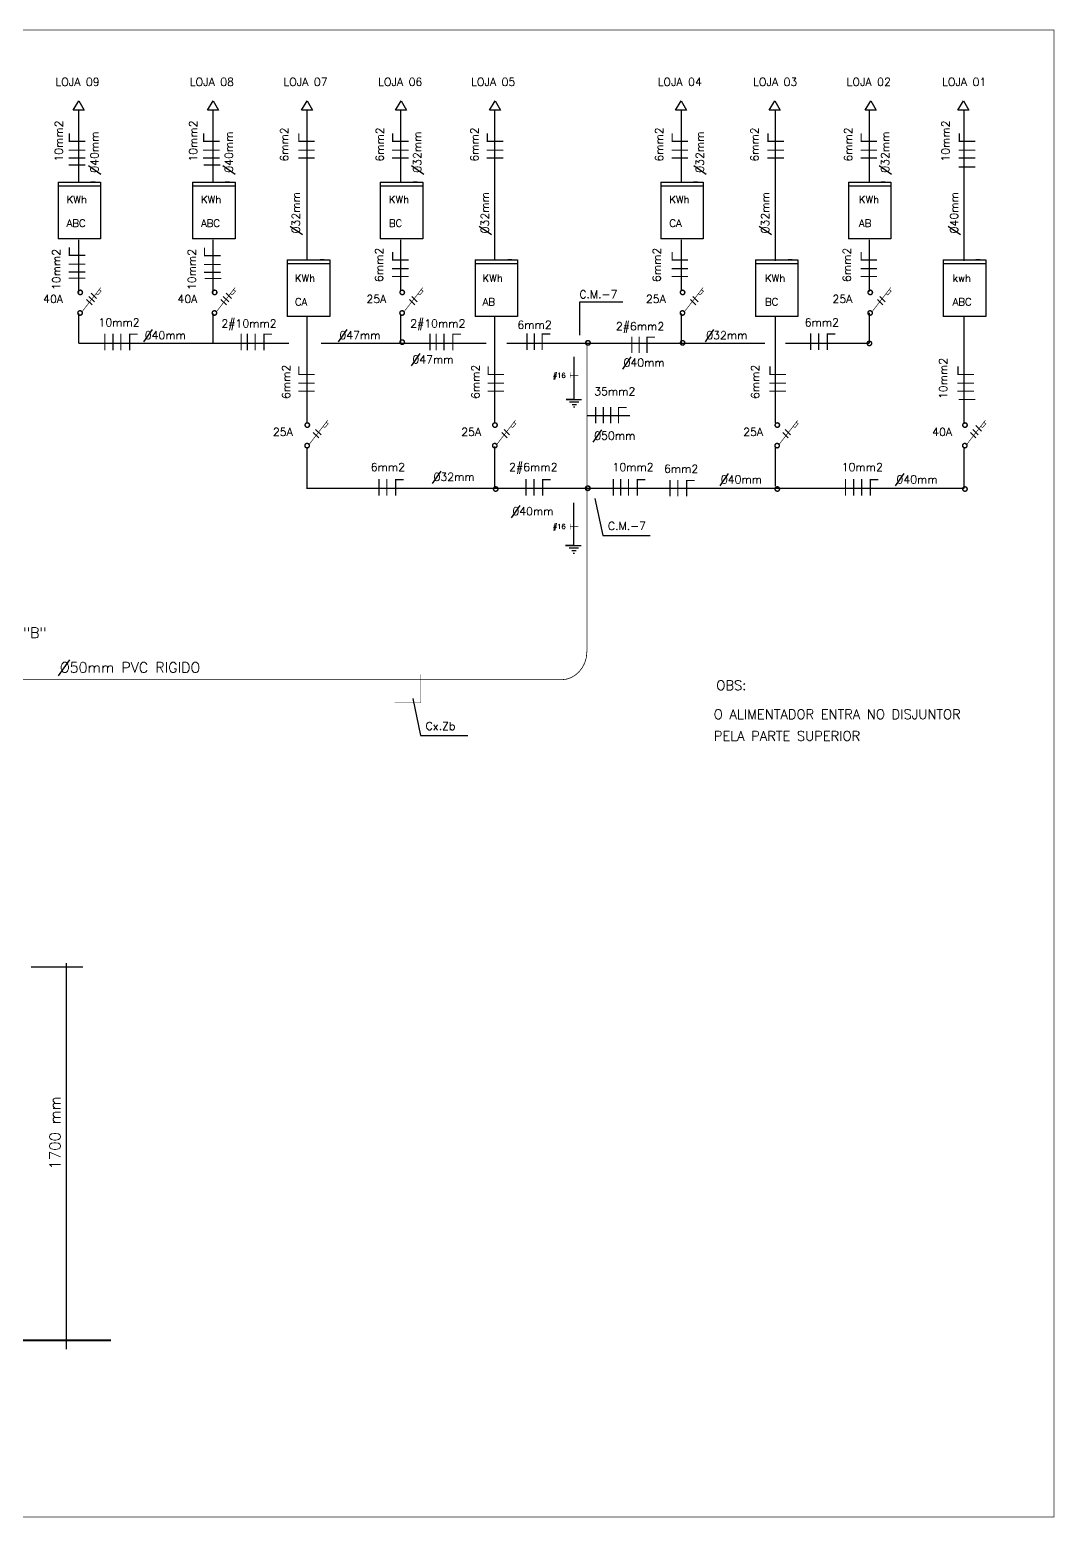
# Model space of a CAD drawing. Extents: x 0 to 0.535, y 0 to 0.271.
# Drawn here: x 0.3485 to 0.5355, y -0.0001 to 0.2713 of the extents above; entities that cross this region are included whole.
import ezdxf

# ---------------------------------------------------------------- set-up
doc = ezdxf.new("R2010")
doc.units = 0
doc.header["$LTSCALE"] = 100
doc.header["$MEASUREMENT"] = 0
doc.linetypes.add('DASHED', pattern=[0.75, 0.5, -0.25])
doc.layers.get('0').update_dxf_attribs({"linetype": 'CONTINUOUS'})
doc.layers.add('MEDICAO', color=7, linetype='CONTINUOUS')
doc.styles.add('ROMANS', font='ROMANS', dxfattribs={"height": 100})

# ---------------------------------------------------------------- blocks, each defined once
blk = doc.blocks.new('NEUTRO')
at = {"const_width": 0.3}
for points in [[(0.15, 2.1), (0.15, -2.1)], [(0.2, 1.95), (2.2, 1.95)]]:
    blk.add_lwpolyline(points, dxfattribs=at)
at = {"style": 'ROMANS'}
blk.add_attdef('C', (0.04, 2.98), '', height=2, dxfattribs=at)
blk = doc.blocks.new('2FASE')
at = {"const_width": 0.3}
for points in [[(0.15, 2.1), (0.15, -2.1)], [(2.15, 2.1), (2.15, -2.1)]]:
    blk.add_lwpolyline(points, dxfattribs=at)
blk.add_attdef('C', (0.5, 2.8), '', height=2)
blk = doc.blocks.new('FAFAFANE')
at = {"const_width": 0.3}
for points in [[(0.15, 2.1), (0.15, -2.1)], [(2.1, 2.1), (2.1, -2.1)], [(3.95, 2.1), (3.95, -2.1)], [(5.95, 2.1), (5.95, -2.1)], [(6.05, 1.95), (8, 1.95)]]:
    blk.add_lwpolyline(points, dxfattribs=at)
for tag, p in [('C', (2.1, 2.4)), ('B', (2.85, -5))]:
    blk.add_attdef(tag, p, '', height=2)

msp = doc.modelspace()

# ---------------------------------------------------------------- linework, layer by layer
at = {"layer": 'MEDICAO'}
for p, q in [((0.35644, 0.25662), (0.35747, 0.25831)), ((0.35747, 0.25831), (0.35844, 0.25662)), ((0.38095, 0.25662), (0.38198, 0.25831)), ((0.38198, 0.25831), (0.38295, 0.25662)), ((0.39811, 0.25662), (0.39913, 0.25831)), ((0.39913, 0.25831), (0.40011, 0.25662)), ((0.41527, 0.25662), (0.41629, 0.25831)), ((0.41629, 0.25831), (0.41727, 0.25662)), ((0.43242, 0.25662), (0.43345, 0.25831)), ((0.43345, 0.25831), (0.43442, 0.25662)), ((0.46636, 0.25662), (0.46738, 0.25831)), ((0.46738, 0.25831), (0.46835, 0.25662)), ((0.48346, 0.25662), (0.48448, 0.25831)), ((0.48448, 0.25831), (0.48545, 0.25662)), ((0.50094, 0.25662), (0.50196, 0.25831)), ((0.50196, 0.25831), (0.50294, 0.25662)), ((0.51785, 0.25662), (0.51887, 0.25831)), ((0.51887, 0.25831), (0.51984, 0.25662)), ((0.35844, 0.25662), (0.35644, 0.25662)), ((0.35747, 0.24333), (0.35747, 0.25661)), ((0.38295, 0.25662), (0.38095, 0.25662)), ((0.38198, 0.24333), (0.38198, 0.25661)), ((0.40011, 0.25662), (0.39811, 0.25662)), ((0.39912, 0.22934), (0.39912, 0.25661)), ((0.41727, 0.25662), (0.41527, 0.25662)), ((0.41626, 0.24333), (0.41626, 0.25661)), ((0.43442, 0.25662), (0.43242, 0.25662)), ((0.43341, 0.22934), (0.43341, 0.25661)), ((0.46835, 0.25662), (0.46636, 0.25662)), ((0.46744, 0.24333), (0.46744, 0.25661)), ((0.48545, 0.25662), (0.48346, 0.25662)), ((0.48458, 0.22913), (0.48458, 0.25661)), ((0.50294, 0.25662), (0.50094, 0.25662)), ((0.50172, 0.24333), (0.50172, 0.25661)), ((0.51984, 0.25662), (0.51785, 0.25662)), ((0.51899, 0.22913), (0.51899, 0.25661)), ((0.35928, 0.24655), (0.36152, 0.24497)), ((0.38379, 0.24655), (0.38604, 0.24497)), ((0.41816, 0.24655), (0.42041, 0.24497)), ((0.46971, 0.24655), (0.47196, 0.24497)), ((0.50352, 0.24655), (0.50577, 0.24497)), ((0.35372, 0.24348), (0.35372, 0.23315)), ((0.35372, 0.24348), (0.36147, 0.24348)), ((0.35372, 0.24282), (0.36142, 0.24282)), ((0.36044, 0.24348), (0.3597, 0.24348)), ((0.36147, 0.24348), (0.36147, 0.23315)), ((0.37824, 0.24348), (0.38599, 0.24348)), ((0.37824, 0.24348), (0.37824, 0.23315)), ((0.37824, 0.24282), (0.38594, 0.24282)), ((0.38495, 0.24348), (0.38421, 0.24348)), ((0.38599, 0.24348), (0.38599, 0.23315)), ((0.41249, 0.24348), (0.42024, 0.24348)), ((0.41249, 0.24348), (0.41249, 0.23315)), ((0.41249, 0.24282), (0.42019, 0.24282)), ((0.4192, 0.24348), (0.41846, 0.24348)), ((0.42024, 0.24348), (0.42024, 0.23315)), ((0.46365, 0.24348), (0.46365, 0.23315)), ((0.46365, 0.24348), (0.4714, 0.24348)), ((0.46365, 0.24282), (0.47136, 0.24282)), ((0.47037, 0.24348), (0.46963, 0.24348)), ((0.4714, 0.24348), (0.4714, 0.23315)), ((0.49791, 0.24348), (0.49791, 0.23315)), ((0.49791, 0.24348), (0.50566, 0.24348)), ((0.49791, 0.24282), (0.50561, 0.24282)), ((0.50462, 0.24348), (0.50388, 0.24348)), ((0.50566, 0.24348), (0.50566, 0.23315)), ((0.39603, 0.23548), (0.39828, 0.23391)), ((0.43052, 0.23548), (0.43276, 0.23391)), ((0.48162, 0.23548), (0.48387, 0.23391)), ((0.5161, 0.23548), (0.51835, 0.23391)), ((0.36147, 0.23315), (0.35372, 0.23315)), ((0.35747, 0.22335), (0.35747, 0.23296)), ((0.38599, 0.23315), (0.37824, 0.23315)), ((0.38198, 0.22335), (0.38198, 0.23296)), ((0.42024, 0.23315), (0.41249, 0.23315)), ((0.41626, 0.22381), (0.41626, 0.23296)), ((0.4714, 0.23315), (0.46365, 0.23315)), ((0.46744, 0.22381), (0.46744, 0.23296)), ((0.50566, 0.23315), (0.49791, 0.23315)), ((0.50172, 0.22351), (0.50172, 0.23296)), ((0.39552, 0.22931), (0.40327, 0.22931)), ((0.39552, 0.22931), (0.39552, 0.21898)), ((0.39552, 0.22865), (0.40323, 0.22865)), ((0.40224, 0.22932), (0.4015, 0.22932)), ((0.40327, 0.22931), (0.40327, 0.21898)), ((0.42978, 0.22931), (0.43753, 0.22931)), ((0.42978, 0.22931), (0.42978, 0.21898)), ((0.42978, 0.22865), (0.43748, 0.22865)), ((0.43649, 0.22932), (0.43575, 0.22932)), ((0.43753, 0.22931), (0.43753, 0.21898)), ((0.48094, 0.22931), (0.48869, 0.22931)), ((0.48094, 0.22931), (0.48094, 0.21898)), ((0.48094, 0.22865), (0.48864, 0.22865)), ((0.48766, 0.22932), (0.48692, 0.22932)), ((0.48869, 0.22931), (0.48869, 0.21898)), ((0.5152, 0.22931), (0.52295, 0.22931)), ((0.5152, 0.22931), (0.5152, 0.21898)), ((0.5152, 0.22865), (0.5229, 0.22865)), ((0.52191, 0.22932), (0.52117, 0.22932)), ((0.52295, 0.22931), (0.52295, 0.21898)), ((0.35933, 0.22265), (0.36032, 0.22167)), ((0.35973, 0.22326), (0.36071, 0.22228)), ((0.38385, 0.22265), (0.38483, 0.22167)), ((0.38439, 0.22325), (0.38537, 0.22227)), ((0.41824, 0.22265), (0.41923, 0.22167)), ((0.46949, 0.22265), (0.47047, 0.22167)), ((0.50361, 0.22265), (0.50459, 0.22167)), ((0.35891, 0.22209), (0.3599, 0.22111)), ((0.38342, 0.22209), (0.38441, 0.22111)), ((0.41782, 0.22209), (0.41881, 0.22111)), ((0.46907, 0.22209), (0.47005, 0.22111)), ((0.50319, 0.22209), (0.50417, 0.22111)), ((0.35747, 0.21414), (0.35747, 0.21951)), ((0.38198, 0.21414), (0.38198, 0.21951)), ((0.40327, 0.21898), (0.39552, 0.21898)), ((0.39912, 0.19958), (0.39912, 0.21911)), ((0.41626, 0.21395), (0.41626, 0.21937)), ((0.43753, 0.21898), (0.42978, 0.21898)), ((0.43341, 0.19958), (0.43341, 0.21911)), ((0.46744, 0.21395), (0.46744, 0.21951)), ((0.48869, 0.21898), (0.48094, 0.21898)), ((0.48458, 0.19958), (0.48458, 0.21911)), ((0.50172, 0.21414), (0.50172, 0.21967)), ((0.52295, 0.21898), (0.5152, 0.21898)), ((0.51899, 0.19941), (0.51899, 0.21911)), ((0.37086, 0.21661), (0.36929, 0.21437)), ((0.40637, 0.21661), (0.40479, 0.21437)), ((0.47331, 0.21661), (0.47174, 0.21437)), ((0.35747, 0.21414), (0.36669, 0.21414)), ((0.36661, 0.21414), (0.38255, 0.21414)), ((0.38198, 0.21414), (0.39581, 0.21414)), ((0.40169, 0.21414), (0.43179, 0.21414)), ((0.4197, 0.21223), (0.41812, 0.20999)), ((0.43557, 0.21414), (0.48263, 0.21414)), ((0.48641, 0.21414), (0.50165, 0.21414)), ((0.50138, 0.21414), (0.50169, 0.21414)), ((0.45822, 0.21163), (0.45665, 0.20938)), ((0.45028, 0.20089), (0.45803, 0.20089)), ((0.40069, 0.19836), (0.40168, 0.19738)), ((0.43509, 0.19836), (0.43607, 0.19738)), ((0.45287, 0.19831), (0.45129, 0.19606)), ((0.48634, 0.19836), (0.48732, 0.19738)), ((0.5206, 0.19836), (0.52158, 0.19738)), ((0.52117, 0.19908), (0.52215, 0.19809)), ((0.40027, 0.1978), (0.40126, 0.19682)), ((0.43467, 0.1978), (0.43565, 0.19682)), ((0.48592, 0.1978), (0.4869, 0.19682)), ((0.52017, 0.1978), (0.52116, 0.19682)), ((0.39912, 0.18768), (0.39912, 0.19514)), ((0.43341, 0.18765), (0.43341, 0.19527)), ((0.48458, 0.188), (0.48458, 0.19527)), ((0.51899, 0.18768), (0.51899, 0.19497)), ((0.42355, 0.19078), (0.42198, 0.18853)), ((0.47598, 0.19033), (0.47441, 0.18808)), ((0.50802, 0.19033), (0.50644, 0.18808)), ((0.39903, 0.18768), (0.51899, 0.18768)), ((0.39912, 0.18768), (0.48468, 0.18768)), ((0.43794, 0.18452), (0.43637, 0.18228)), ((0.35578, 0.15634), (0.35374, 0.15342)), ((0.35516, 0.10104), (0.35516, 0.03061)), ((0.34876, 0.10038), (0.35823, 0.10038))]:
    msp.add_line(p, q, dxfattribs=at)
at = {"layer": 'MEDICAO', "linetype": 'Continuous'}
for p, q in [((0.45673, 0.22161), (0.44882, 0.22161)), ((0.44882, 0.22161), (0.44882, 0.21555)), ((0.45166, 0.18579), (0.4531, 0.17902)), ((0.4531, 0.17902), (0.46175, 0.17902)), ((0.4184, 0.14929), (0.41984, 0.14252)), ((0.41984, 0.14252), (0.42849, 0.14252))]:
    msp.add_line(p, q, dxfattribs=at)
at = {"layer": 'MEDICAO', "linetype": 'DASHED'}
for p, q in [((0.44782, 0.21161), (0.44782, 0.20385)), ((0.44782, 0.20385), (0.44638, 0.20385)), ((0.44638, 0.20385), (0.4492, 0.20385)), ((0.44704, 0.2034), (0.44872, 0.2034)), ((0.44749, 0.20292), (0.4483, 0.20292)), ((0.44776, 0.20247), (0.448, 0.20247)), ((0.44775, 0.18496), (0.44775, 0.1772)), ((0.44631, 0.1772), (0.44912, 0.1772)), ((0.44775, 0.1772), (0.44631, 0.1772)), ((0.44697, 0.17675), (0.44865, 0.17675)), ((0.44742, 0.17627), (0.44823, 0.17627)), ((0.44769, 0.17582), (0.44793, 0.17582))]:
    msp.add_line(p, q, dxfattribs=at)
at = {"layer": 'MEDICAO', "linetype": 'Continuous', "const_width": 0.0001}
msp.add_lwpolyline([(0, 0.27123), (0, 0), (0.5354, 0), (0.5354, 0.27123), (0, 0.27123)], dxfattribs=at)
at = {"layer": 'MEDICAO'}
for points, const_width in [([(0.35564, 0.24661), (0.35866, 0.24661)], 0.000216), ([(0.38028, 0.24661), (0.3833, 0.24661)], 0.000216), ([(0.51803, 0.24626), (0.52105, 0.24626)], 0.000216), ([(0.35564, 0.22598), (0.35866, 0.22598)], 0.000216), ([(0.38044, 0.2259), (0.38346, 0.2259)], 0.000216), ([(0.35807, 0.21984), (0.36149, 0.22425), (0.36118, 0.22387), (0.36155, 0.2236), (0.36098, 0.22292), (0.36063, 0.22312)], 0.000112), ([(0.38259, 0.21984), (0.386, 0.22425), (0.38569, 0.22387), (0.38607, 0.2236), (0.38549, 0.22292), (0.38514, 0.22312)], 0.000112), ([(0.41682, 0.21984), (0.42024, 0.22425), (0.41993, 0.22387), (0.4203, 0.2236), (0.41973, 0.22292), (0.41938, 0.22312)], 0.000112), ([(0.46797, 0.21984), (0.47139, 0.22425), (0.47108, 0.22387), (0.47145, 0.2236), (0.47088, 0.22292), (0.47053, 0.22312)], 0.000112), ([(0.50221, 0.21984), (0.50562, 0.22425), (0.50532, 0.22387), (0.50569, 0.2236), (0.50511, 0.22292), (0.50477, 0.22312)], 0.000112), ([(0.36223, 0.21584), (0.36223, 0.21283)], 0.000216), ([(0.3871, 0.21584), (0.3871, 0.21283)], 0.000216), ([(0.42155, 0.21584), (0.42155, 0.21283)], 0.000216), ([(0.43926, 0.21588), (0.43926, 0.21286)], 0.000216), ([(0.44059, 0.21588), (0.44059, 0.21286)], 0.000216), ([(0.44203, 0.21588), (0.44203, 0.21286)], 0.000216), ([(0.4421, 0.21577), (0.4435, 0.21577)], 0.000216), ([(0.45839, 0.21532), (0.45839, 0.2123)], 0.000216), ([(0.45972, 0.21532), (0.45972, 0.2123)], 0.000216), ([(0.46116, 0.21532), (0.46116, 0.2123)], 0.000216), ([(0.46123, 0.21522), (0.46263, 0.21522)], 0.000216), ([(0.45019, 0.21418), (0.45019, 0.1577)], 0.00014), ([(0.44713, 0.20826), (0.44862, 0.20826)], 0.000106), ([(0.44719, 0.20773), (0.44719, 0.2088)], 0.000106), ([(0.51803, 0.20383), (0.52105, 0.20383)], 0.000216), ([(0.3995, 0.19564), (0.40291, 0.20005), (0.4026, 0.19967), (0.40298, 0.1994), (0.4024, 0.19872), (0.40206, 0.19892)], 0.000112), ([(0.43374, 0.19564), (0.43715, 0.20005), (0.43684, 0.19967), (0.43722, 0.1994), (0.43664, 0.19872), (0.4363, 0.19892)], 0.000112), ([(0.48525, 0.19564), (0.48867, 0.20005), (0.48836, 0.19967), (0.48873, 0.1994), (0.48816, 0.19872), (0.48781, 0.19892)], 0.000112), ([(0.51949, 0.19564), (0.5229, 0.20005), (0.5226, 0.19967), (0.52297, 0.1994), (0.52239, 0.19872), (0.52205, 0.19892)], 0.000112), ([(0.45502, 0.18931), (0.45502, 0.18629)], 0.000216), ([(0.49738, 0.18931), (0.49738, 0.18629)], 0.000216), ([(0.44713, 0.18064), (0.44862, 0.18064)], 0.000106), ([(0.44719, 0.18011), (0.44719, 0.18119)], 0.000106), ([(0.44554, 0.15272), (0.44643, 0.15282), (0.44728, 0.1531), (0.44806, 0.15356), (0.44876, 0.15417), (0.44934, 0.15492), (0.44979, 0.15579), (0.45008, 0.15677), (0.45018, 0.15784)], 0.00014), ([(0.44554, 0.15272), (0.12955, 0.15272)], 0.0001), ([(0.36338, 0.03223), (0.01702, 0.03223)], 0.0004)]:
    msp.add_lwpolyline(points, dxfattribs=dict(at, const_width=const_width))
at = {"layer": 'MEDICAO', "const_width": 0.000259}
for points in [[(0.35734, 0.22337, 1), (0.35815, 0.22337, 1)], [(0.38185, 0.22337, 1), (0.38267, 0.22337, 1)], [(0.41609, 0.22337, 1), (0.4169, 0.22337, 1)], [(0.46724, 0.22337, 1), (0.46805, 0.22337, 1)], [(0.50148, 0.22337, 1), (0.50229, 0.22337, 1)], [(0.35731, 0.21962, 1), (0.35812, 0.21962, 1)], [(0.38182, 0.21962, 1), (0.38263, 0.21962, 1)], [(0.41606, 0.21962, 1), (0.41687, 0.21962, 1)], [(0.46721, 0.21962, 1), (0.46802, 0.21962, 1)], [(0.50145, 0.21962, 1), (0.50226, 0.21962, 1)], [(0.41609, 0.2143, 1), (0.4169, 0.2143, 1)], [(0.44996, 0.21417, 1), (0.45078, 0.21417, 1)], [(0.44998, 0.21417, 1), (0.4508, 0.21417, 1)], [(0.46724, 0.21417, 1), (0.46805, 0.21417, 1)], [(0.50132, 0.21407, 1), (0.50213, 0.21407, 1)], [(0.39877, 0.19917, 1), (0.39958, 0.19917, 1)], [(0.433, 0.19917, 1), (0.43382, 0.19917, 1)], [(0.48452, 0.19917, 1), (0.48533, 0.19917, 1)], [(0.51876, 0.19917, 1), (0.51957, 0.19917, 1)], [(0.39873, 0.19542, 1), (0.39955, 0.19542, 1)], [(0.43297, 0.19542, 1), (0.43378, 0.19542, 1)], [(0.48449, 0.19542, 1), (0.4853, 0.19542, 1)], [(0.51873, 0.19542, 1), (0.51954, 0.19542, 1)], [(0.43314, 0.18751, 1), (0.43395, 0.18751, 1)], [(0.44991, 0.18765, 1), (0.45072, 0.18765, 1)], [(0.44996, 0.18765, 1), (0.45078, 0.18765, 1)], [(0.48452, 0.18751, 1), (0.48533, 0.18751, 1)], [(0.51876, 0.18751, 1), (0.51957, 0.18751, 1)]]:
    msp.add_lwpolyline(points, format="xyb", close=True, dxfattribs=at)
at = {"layer": 'MEDICAO', "linetype": 'DASHED', "const_width": 0.00001}
for points in [[(0.4477, 0.21684), (0.4525, 0.21684), (0.4525, 0.21165), (0.44773, 0.21165), (0.44773, 0.21681)], [(0.44763, 0.1902), (0.45243, 0.1902), (0.45243, 0.185), (0.44766, 0.185), (0.44766, 0.19017)], [(0.41509, 0.1537), (0.41989, 0.1537), (0.41989, 0.14851), (0.41512, 0.14851), (0.41512, 0.15367)]]:
    msp.add_lwpolyline(points, dxfattribs=at)

# ---------------------------------------------------------------- block references
at = {"layer": 'MEDICAO', "xscale": 0.0007188480000000001, "yscale": 0.0007188480000000001, "zscale": 0.0007188480000000001, "rotation": 90}
for name, p in [('NEUTRO', (0.35715, 0.25081)), ('NEUTRO', (0.38166, 0.25081)), ('NEUTRO', (0.39902, 0.25081)), ('NEUTRO', (0.41615, 0.25081)), ('NEUTRO', (0.43341, 0.25081)), ('NEUTRO', (0.46714, 0.25081)), ('NEUTRO', (0.48462, 0.25081)), ('NEUTRO', (0.50162, 0.25081)), ('NEUTRO', (0.51955, 0.25081)), ('2FASE', (0.35715, 0.24778)), ('2FASE', (0.38166, 0.24778)), ('2FASE', (0.39902, 0.24778)), ('2FASE', (0.41615, 0.24778)), ('2FASE', (0.43341, 0.24778)), ('2FASE', (0.46714, 0.24778)), ('2FASE', (0.48462, 0.24778)), ('2FASE', (0.50162, 0.24778)), ('2FASE', (0.51955, 0.24778)), ('NEUTRO', (0.35715, 0.23003)), ('NEUTRO', (0.38183, 0.22996)), ('NEUTRO', (0.41615, 0.22919)), ('NEUTRO', (0.46714, 0.22919)), ('NEUTRO', (0.50162, 0.22919)), ('2FASE', (0.35715, 0.22699)), ('2FASE', (0.38183, 0.22692)), ('2FASE', (0.41615, 0.22616)), ('2FASE', (0.46714, 0.22616)), ('2FASE', (0.50162, 0.22616)), ('NEUTRO', (0.39902, 0.2083)), ('NEUTRO', (0.43358, 0.2083)), ('NEUTRO', (0.485, 0.2083)), ('NEUTRO', (0.5193, 0.2083)), ('2FASE', (0.39902, 0.20526)), ('2FASE', (0.43358, 0.20526)), ('2FASE', (0.485, 0.20526)), ('2FASE', (0.5193, 0.20526))]:
    msp.add_blockref(name, p, dxfattribs=at)
at = {"layer": 'MEDICAO', "xscale": 0.0007188480000000001, "yscale": 0.0007188480000000001, "zscale": 0.0007188480000000001}
for name, p in [('2FASE', (0.36361, 0.21434)), ('NEUTRO', (0.36665, 0.21434)), ('2FASE', (0.38812, 0.21434)), ('NEUTRO', (0.39116, 0.21434)), ('2FASE', (0.42257, 0.21434)), ('NEUTRO', (0.42561, 0.21434)), ('2FASE', (0.49092, 0.21438)), ('NEUTRO', (0.49395, 0.21438)), ('FAFAFANE', (0.45168, 0.20098)), ('2FASE', (0.41213, 0.1878)), ('NEUTRO', (0.41517, 0.1878)), ('2FASE', (0.43898, 0.1878)), ('NEUTRO', (0.44202, 0.1878)), ('2FASE', (0.45623, 0.1878)), ('NEUTRO', (0.45927, 0.1878)), ('2FASE', (0.46523, 0.18767)), ('NEUTRO', (0.46827, 0.18767)), ('2FASE', (0.49876, 0.1878)), ('NEUTRO', (0.5018, 0.1878))]:
    msp.add_blockref(name, p, dxfattribs=at)

# ---------------------------------------------------------------- texts
at = {"layer": 'MEDICAO', "style": 'ROMANS'}
for s, height, p in [('LOJA 09', 0.00146, (0.35321, 0.26104)), ('LOJA 08', 0.00146, (0.37772, 0.26104)), ('LOJA 07', 0.00146, (0.3948, 0.26104)), ('LOJA 06', 0.00146, (0.41209, 0.26104)), ('LOJA 05', 0.00146, (0.42905, 0.26104)), ('LOJA 04', 0.00146, (0.46309, 0.26104)), ('LOJA 03', 0.00146, (0.4805, 0.26104)), ('LOJA 02', 0.00146, (0.49757, 0.26104)), ('LOJA 01', 0.00146, (0.51498, 0.26104)), ('KWh', 0.001348, (0.35527, 0.23966)), ('KWh', 0.001348, (0.37978, 0.23966)), ('KWh', 0.001348, (0.41407, 0.23966)), ('KWh', 0.001348, (0.46522, 0.23966)), ('KWh', 0.001348, (0.49982, 0.23966)), ('ABC', 0.001348, (0.35527, 0.23532)), ('ABC', 0.001348, (0.37978, 0.23532)), ('BC', 0.001348, (0.41407, 0.23532)), ('CA', 0.001348, (0.46522, 0.23532)), ('AB', 0.001348, (0.49982, 0.23532)), ('KWh', 0.001348, (0.39692, 0.22529)), ('KWh', 0.001348, (0.43116, 0.22529)), ('KWh', 0.001348, (0.48268, 0.22529)), ('kwh', 0.001348, (0.51692, 0.22529)), ('40A', 0.00146, (0.35097, 0.22144)), ('40A', 0.00146, (0.37548, 0.22144)), ('25A', 0.00146, (0.40996, 0.22144)), ('C.M.-7', 0.00146, (0.4488, 0.22229)), ('25A', 0.00146, (0.46095, 0.22144)), ('25A', 0.00146, (0.49499, 0.22144)), ('CA', 0.001348, (0.39692, 0.22096)), ('AB', 0.001348, (0.43116, 0.22096)), ('BC', 0.001348, (0.48268, 0.22096)), ('ABC', 0.001348, (0.51692, 0.22096)), ('10mm2', 0.00146, (0.36107, 0.21717)), ('2#10mm2', 0.00146, (0.3835, 0.21697)), ('2#10mm2', 0.00146, (0.41795, 0.21697)), ('6mm2', 0.00146, (0.43751, 0.21673)), ('2#6mm2', 0.00146, (0.45547, 0.21646)), ('6mm2', 0.00146, (0.48993, 0.21717)), ('040mm', 0.00146, (0.36951, 0.21482)), ('047mm', 0.00146, (0.40502, 0.21482)), ('032mm', 0.00146, (0.47196, 0.21482)), ('047mm', 0.00146, (0.41835, 0.21043)), ('040mm', 0.00146, (0.45687, 0.20983)), ('35mm2', 0.00146, (0.45152, 0.20459)), ('25A', 0.00146, (0.39289, 0.19718)), ('25A', 0.00146, (0.42726, 0.19718)), ('25A', 0.00146, (0.4787, 0.19718)), ('40A', 0.00146, (0.51318, 0.19718)), ('050mm', 0.00146, (0.45152, 0.19651)), ('6mm2', 0.00146, (0.41075, 0.19078)), ('032mm', 0.00146, (0.4222, 0.18898)), ('2#6mm2', 0.00146, (0.436, 0.19078)), ('10mm2', 0.00146, (0.45485, 0.19078)), ('6mm2', 0.00146, (0.46425, 0.19047)), ('040mm', 0.00146, (0.47463, 0.18853)), ('10mm2', 0.00146, (0.49667, 0.19078)), ('040mm', 0.00146, (0.50667, 0.18853)), ('040mm', 0.00146, (0.43659, 0.18273)), ('C.M.-7', 0.00146, (0.45402, 0.18004)), ('ALIMENTADOR  "B"', 0.0018982, (0.32794, 0.16034)), ('O50mm PVC RIGIDO', 0.0018982, (0.35403, 0.15401)), ('OBS:', 0.001752, (0.4738, 0.15084)), ('O ALIMENTADOR ENTRA NO DISJUNTOR ', 0.0017522, (0.47333, 0.14555)), ('Cx.Zb', 0.00146, (0.42076, 0.14355)), ('PELA PARTE SUPERIOR', 0.0017522, (0.47333, 0.14159))]:
    msp.add_text(s, height=height, dxfattribs=at).set_placement(p)
for s, height, p in [('10mm2', 0.00146, (0.35456, 0.24722)), ('040mm', 0.00146, (0.36107, 0.2452)), ('10mm2', 0.00146, (0.37907, 0.24722)), ('040mm', 0.00146, (0.38559, 0.2452)), ('6mm2', 0.00146, (0.3957, 0.24722)), ('6mm2', 0.00146, (0.41311, 0.24722)), ('032mm', 0.00146, (0.41996, 0.2452)), ('6mm2', 0.00146, (0.43039, 0.24722)), ('6mm2', 0.00146, (0.4641, 0.24722)), ('032mm', 0.00146, (0.47151, 0.2452)), ('6mm2', 0.00146, (0.48151, 0.24722)), ('6mm2', 0.00146, (0.49858, 0.24722)), ('032mm', 0.00146, (0.50532, 0.2452)), ('10mm2', 0.00146, (0.51634, 0.24722)), ('032mm', 0.00146, (0.39783, 0.23414)), ('032mm', 0.00146, (0.43231, 0.23414)), ('032mm', 0.00146, (0.48342, 0.23414)), ('040mm', 0.00146, (0.5179, 0.23414)), ('10mm2', 0.00146, (0.35411, 0.2238)), ('10mm2', 0.00146, (0.37883, 0.2238)), ('6mm2', 0.00146, (0.41299, 0.22526)), ('6mm2', 0.00146, (0.46365, 0.22526)), ('6mm2', 0.00146, (0.49836, 0.22526)), ('6mm2', 0.00146, (0.39603, 0.20392)), ('6mm2', 0.00146, (0.4306, 0.20392)), ('6mm2', 0.00146, (0.48162, 0.20392)), ('10mm2', 0.00146, (0.51592, 0.20392)), ('1700 mm', 0.002, (0.35414, 0.06336))]:
    msp.add_text(s, height=height, rotation=90, dxfattribs=at).set_placement(p)
at = {"layer": 'MEDICAO', "linetype": 'Continuous', "style": 'ROMANS'}
for p in [(0.44397, 0.20778), (0.44397, 0.18023)]:
    msp.add_text('#16', height=0.000896, dxfattribs=at).set_placement(p)

doc.saveas('drawing.dxf')
